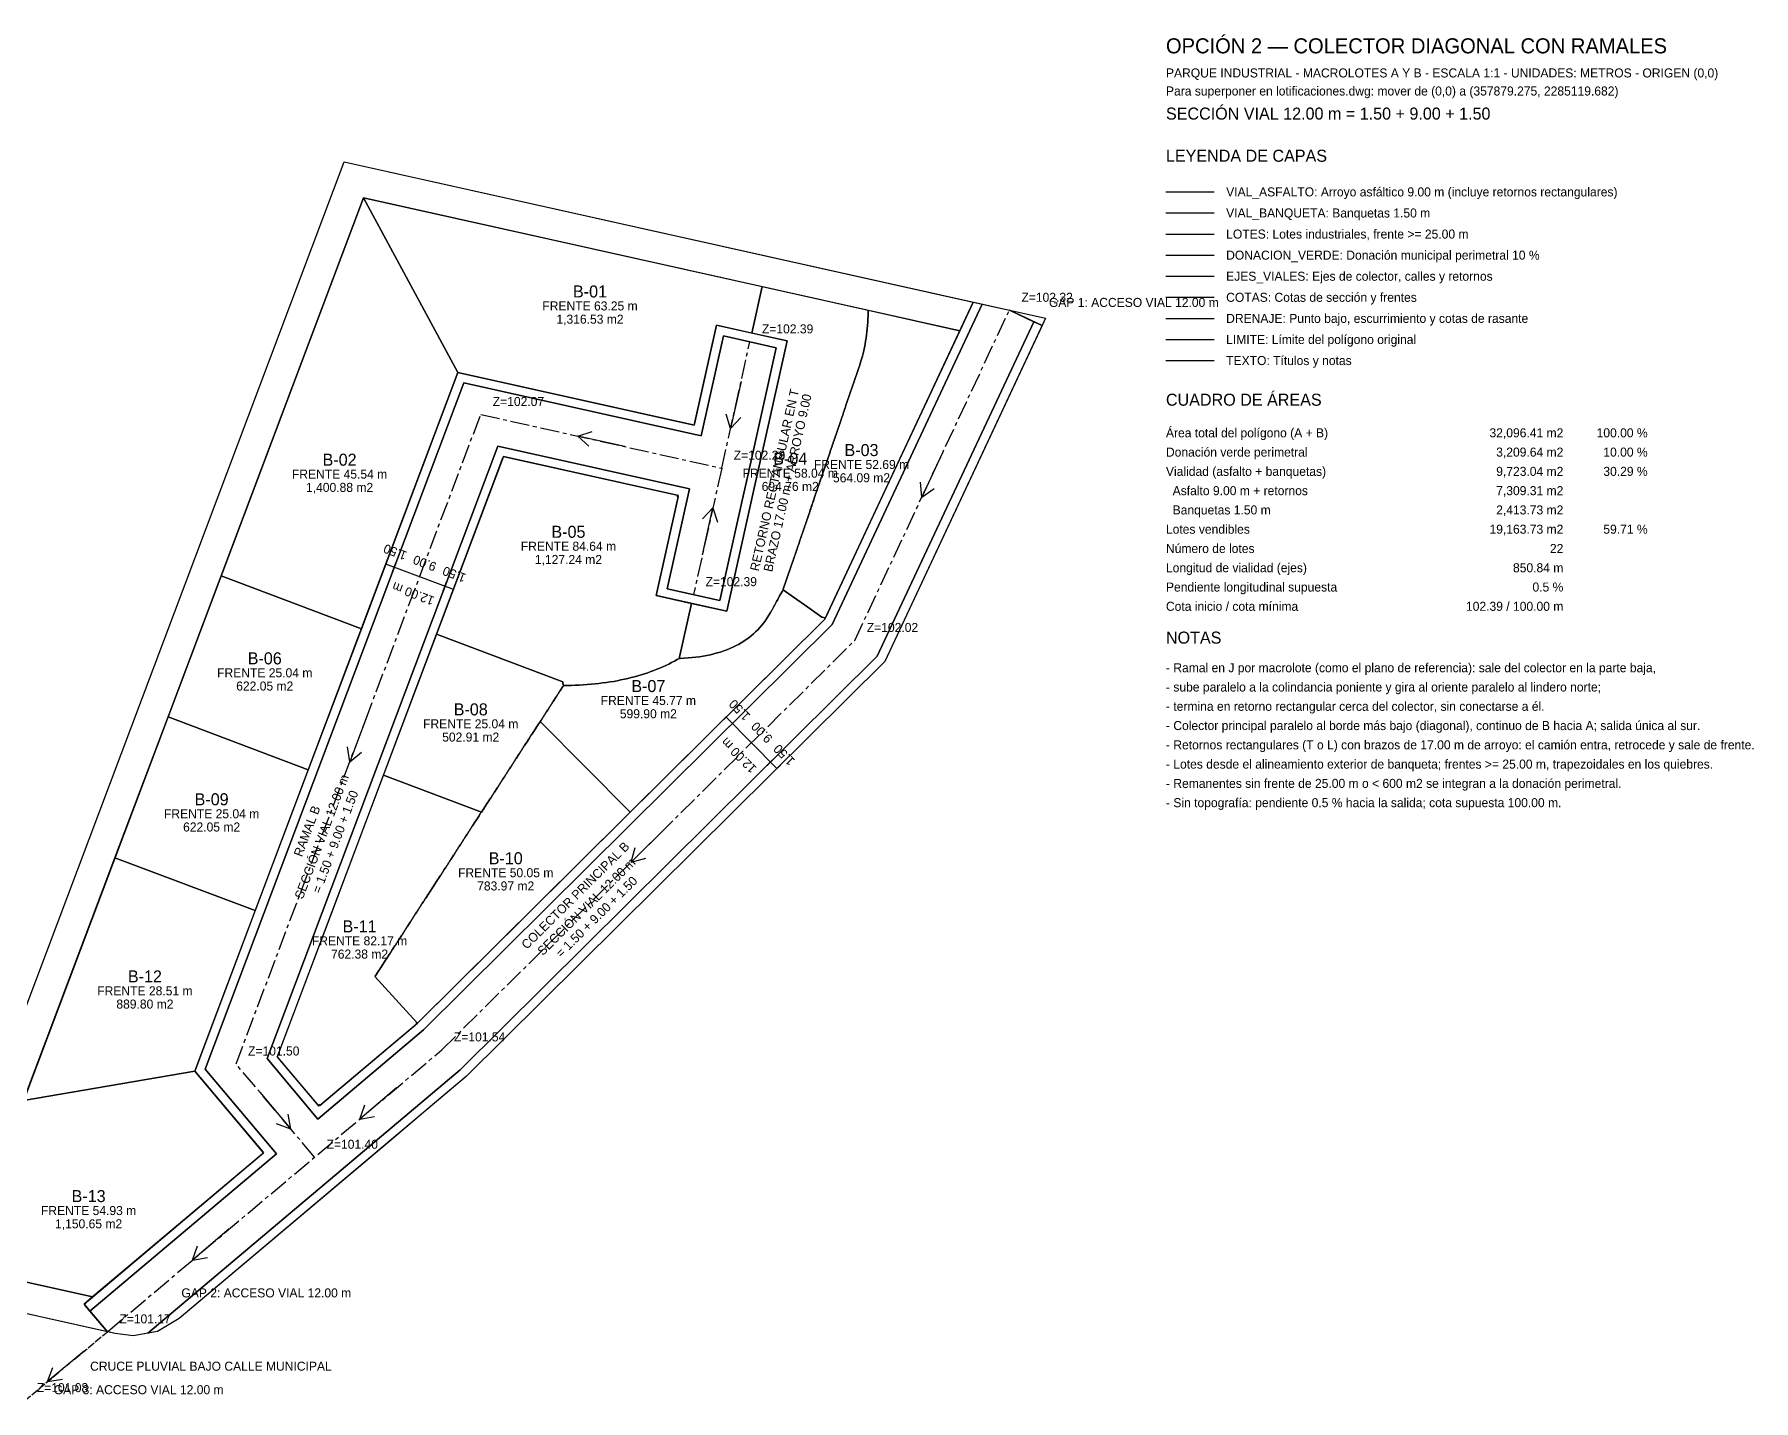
# Model space of a CAD drawing. Header units: metres. Extents: x 0 to 472, y -14 to 367.
# Drawn here: x 186.8 to 472.4, y 139.8 to 366.6 of the extents above; entities that cross this region are included whole.
import ezdxf
from ezdxf.enums import TextEntityAlignment as Align

# ---------------------------------------------------------------- set-up
doc = ezdxf.new("R2010")
doc.units = ezdxf.units.M
doc.linetypes.add('CENTER', pattern=[5.08, 3.175, -0.635, 0.635, -0.635])
doc.linetypes.add('DASHED', pattern=[1.524, 1.27, -0.254])
for name, color, linetype in [('COTAS', 6, 'Continuous'), ('DONACION_VERDE', 4, 'Continuous'), ('DRENAJE', 5, 'Continuous'), ('EJES_VIALES', 2, 'Continuous'), ('LIMITE', 8, 'Continuous'), ('LOTES', 7, 'Continuous'), ('TEXTO', 7, 'Continuous'), ('VIAL_ASFALTO', 1, 'Continuous'), ('VIAL_BANQUETA', 3, 'Continuous')]:
    doc.layers.add(name, color=color, linetype=linetype)

msp = doc.modelspace()

# ---------------------------------------------------------------- linework, layer by layer
at = {"layer": 'COTAS'}
for p, q in [((374.76, 322.96), (382.76, 322.96)), ((244.91, 277.92), (245.47, 279.42)), ((256.42, 274.44), (245.19, 278.67)), ((246.31, 277.39), (246.87, 278.89)), ((254.73, 274.22), (255.3, 275.72)), ((256.13, 273.69), (256.7, 275.19)), ((301.14, 252.7), (302.28, 253.83)), ((310.16, 244.75), (301.71, 253.27)), ((302.2, 251.64), (303.34, 252.77)), ((308.54, 245.25), (309.67, 246.37)), ((309.59, 244.18), (310.73, 245.31))]:
    msp.add_line(p, q, dxfattribs=at)
at = {"layer": 'DONACION_VERDE'}
msp.add_line((374.76, 329.96), (382.76, 329.96), dxfattribs=at)
for points in [[(196.51, 157), (195.08, 155.8), (198.95, 151.21), (167.72, 158.19), (238.3, 345.46), (342.76, 322.15), (340.54, 317.4), (241.52, 339.49), (174.59, 161.9)], [(348.77, 320.81), (348.77, 320.81), (354.76, 319.47), (354.2, 318.26)]]:
    msp.add_lwpolyline(points, close=True, dxfattribs=at)
at = {"layer": 'DRENAJE'}
for p, q in [((374.76, 319.46), (382.76, 319.46)), ((304.19, 308.98), (302.45, 301.17)), ((302.45, 301.17), (301.7, 303.56)), ((302.45, 301.17), (304.14, 303.01)), ((277.07, 299.92), (279.45, 300.67)), ((284.87, 298.18), (277.07, 299.92)), ((277.07, 299.92), (278.91, 298.23)), ((337.62, 297.03), (334.22, 289.78)), ((334.22, 289.78), (334.01, 292.27)), ((334.22, 289.78), (336.27, 291.21)), ((297.77, 280.19), (299.51, 288)), ((299.51, 288), (297.82, 286.16)), ((299.51, 288), (300.26, 285.61)), ((242.05, 253.34), (239.23, 245.85)), ((239.23, 245.85), (238.83, 248.32)), ((239.23, 245.85), (241.17, 247.44)), ((291.63, 234.83), (285.95, 229.2)), ((285.95, 229.2), (286.61, 231.61)), ((285.95, 229.2), (288.37, 229.83)), ((246.99, 191.69), (240.88, 186.54)), ((224.26, 191), (229.42, 184.88)), ((240.88, 186.54), (241.73, 188.89)), ((229.42, 184.88), (227.07, 185.73)), ((229.42, 184.88), (228.98, 187.34)), ((240.88, 186.54), (243.34, 186.97)), ((219.21, 168.28), (213.09, 163.13)), ((213.09, 163.13), (213.94, 165.48)), ((213.09, 163.13), (215.56, 163.57)), ((195.16, 148.06), (189.02, 142.94)), ((189.02, 142.94), (189.88, 145.29)), ((189.02, 142.94), (191.48, 143.36))]:
    msp.add_line(p, q, dxfattribs=at)
at = {"layer": 'EJES_VIALES'}
msp.add_line((374.76, 326.46), (382.76, 326.46), dxfattribs=at)
at = {"layer": 'EJES_VIALES', "linetype": 'CENTER'}
for q in [(305.66, 315.57), (296.3, 273.6)]:
    msp.add_line((300.98, 294.59), q, dxfattribs=at)
for points in [[(198.95, 151.21), (254.51, 198.02), (323.08, 266), (348.76, 320.81)], [(233.36, 180.2), (220.32, 195.68), (260.96, 303.51), (300.98, 294.59)]]:
    msp.add_lwpolyline(points, dxfattribs=at)
at = {"layer": 'EJES_VIALES', "linetype": 'DASHED'}
msp.add_lwpolyline([(185.24, 139.79), (198.95, 151.21)], dxfattribs=at)
at = {"layer": 'LIMITE'}
msp.add_line((374.76, 315.96), (382.76, 315.96), dxfattribs=at)
msp.add_lwpolyline([(167.72, 158.19), (238.3, 345.46), (354.76, 319.47), (328.06, 262.49), (258.56, 193.59), (210.88, 153.42), (207.3, 151.27), (203.25, 150.56), (200.27, 150.91)], close=True, dxfattribs=at)
at = {"layer": 'LOTES'}
msp.add_line((374.76, 333.46), (382.76, 333.46), dxfattribs=at)
for points in [[(257.18, 310.5), (241.14, 267.93), (217.86, 276.7), (241.52, 339.49)], [(279.35, 331.05), (279.35, 331.05), (307.7, 324.73), (305.99, 317.03), (300.13, 318.34), (296.48, 301.97), (296.43, 301.75), (296.21, 301.8), (257.18, 310.5), (241.52, 339.49)], [(325.29, 320.8), (325.29, 320.45), (325.28, 319.9), (325.27, 319.36), (325.24, 318.82), (325.2, 318.28), (325.16, 317.75), (325.1, 317.22), (325.04, 316.7), (324.97, 316.18), (324.88, 315.67), (324.79, 315.16), (324.69, 314.65), (324.58, 314.15), (324.47, 313.65), (324.34, 313.16), (324.2, 312.67), (324.06, 312.18), (323.9, 311.7), (323.76, 311.27), (323.74, 311.23), (323.59, 310.79), (323.58, 310.75), (323.43, 310.31), (323.41, 310.27), (323.26, 309.83), (323.25, 309.8), (323.1, 309.35), (323.09, 309.32), (322.93, 308.86), (322.93, 308.84), (322.77, 308.38), (322.76, 308.36), (322.61, 307.9), (322.6, 307.89), (322.44, 307.42), (322.44, 307.41), (322.28, 306.94), (322.28, 306.93), (322.11, 306.46), (322.11, 306.46), (321.95, 305.98), (321.95, 305.97), (321.79, 305.5), (321.78, 305.49), (321.62, 305.03), (321.62, 305.01), (321.46, 304.55), (321.45, 304.53), (321.3, 304.07), (321.29, 304.05), (321.14, 303.6), (321.13, 303.57), (320.97, 303.12), (320.96, 303.08), (320.81, 302.64), (320.8, 302.6), (320.65, 302.17), (320.63, 302.12), (320.49, 301.69), (320.47, 301.64), (320.32, 301.21), (320.3, 301.16), (320.16, 300.74), (320.14, 300.68), (320, 300.26), (319.97, 300.19), (319.84, 299.78), (319.81, 299.71), (319.67, 299.31), (319.65, 299.23), (319.51, 298.83), (319.48, 298.75), (319.35, 298.35), (319.32, 298.27), (319.18, 297.88), (319.15, 297.79), (319.02, 297.4), (318.99, 297.31), (318.86, 296.92), (318.82, 296.82), (318.7, 296.45), (318.66, 296.34), (318.53, 295.97), (318.49, 295.86), (318.37, 295.49), (318.33, 295.38), (318.21, 295.01), (318.17, 294.9), (318.05, 294.54), (318, 294.42), (317.88, 294.06), (317.84, 293.93), (317.72, 293.58), (317.67, 293.45), (317.56, 293.11), (317.51, 292.97), (317.4, 292.63), (317.34, 292.49), (317.23, 292.15), (317.18, 292.01), (317.07, 291.68), (317.02, 291.53), (316.91, 291.2), (316.85, 291.04), (316.74, 290.72), (316.69, 290.56), (316.58, 290.25), (316.52, 290.08), (316.42, 289.77), (316.36, 289.6), (316.26, 289.29), (316.19, 289.12), (316.09, 288.82), (316.03, 288.64), (315.93, 288.34), (315.86, 288.15), (315.77, 287.86), (315.7, 287.67), (315.61, 287.39), (315.54, 287.19), (315.44, 286.91), (315.37, 286.71), (315.28, 286.43), (315.21, 286.23), (315.12, 285.96), (315.04, 285.75), (314.95, 285.48), (314.88, 285.26), (314.79, 285), (314.71, 284.78), (314.63, 284.53), (314.55, 284.3), (314.47, 284.05), (314.38, 283.82), (314.3, 283.57), (314.22, 283.34), (314.14, 283.1), (314.06, 282.86), (313.98, 282.62), (313.89, 282.37), (313.82, 282.14), (313.73, 281.89), (313.65, 281.66), (313.56, 281.41), (313.49, 281.19), (313.4, 280.93), (313.33, 280.71), (313.23, 280.45), (313.16, 280.23), (313.07, 279.97), (313, 279.76), (312.91, 279.48), (312.84, 279.28), (312.74, 279), (312.68, 278.8), (312.58, 278.52), (312.51, 278.33), (312.41, 278.04), (312.35, 277.85), (312.25, 277.56), (312.19, 277.37), (312.08, 277.08), (312.03, 276.9), (311.92, 276.59), (311.86, 276.42), (311.75, 276.11), (311.7, 275.94), (311.59, 275.63), (311.54, 275.47), (311.43, 275.15), (311.37, 274.99), (311.26, 274.67), (311.21, 274.51), (311.17, 274.39), (311.11, 274.28), (311.06, 274.2), (310.86, 273.82), (310.8, 273.73), (310.6, 273.37), (310.55, 273.27), (310.35, 272.91), (310.29, 272.81), (310.1, 272.45), (310.04, 272.35), (309.85, 272), (309.78, 271.89), (309.59, 271.54), (309.53, 271.43), (309.34, 271.08), (309.27, 270.96), (309.09, 270.62), (308.83, 270.18), (308.55, 269.74), (308.26, 269.32), (307.96, 268.92), (307.65, 268.53), (307.32, 268.15), (306.97, 267.78), (306.62, 267.43), (306.25, 267.09), (305.87, 266.76), (305.47, 266.45), (305.06, 266.15), (304.64, 265.87), (304.2, 265.6), (303.75, 265.34), (303.29, 265.09), (302.82, 264.86), (302.33, 264.65), (301.82, 264.44), (301.31, 264.25), (300.78, 264.07), (300.24, 263.91), (299.68, 263.76), (299.11, 263.62), (298.53, 263.5), (297.93, 263.39), (297.32, 263.29), (296.7, 263.21), (296.06, 263.14), (295.41, 263.09), (294.75, 263.04), (294.07, 263.02), (293.93, 263.01), (295.97, 272.14), (301.82, 270.83), (306.83, 293.28), (308.14, 299.13), (311.84, 315.73), (305.99, 317.03), (307.7, 324.73)], [(312.84, 279.28), (312.91, 279.48), (313, 279.76), (313.07, 279.97), (313.16, 280.23), (313.23, 280.45), (313.33, 280.71), (313.4, 280.93), (313.49, 281.19), (313.56, 281.41), (313.65, 281.66), (313.73, 281.89), (313.82, 282.14), (313.89, 282.37), (313.98, 282.62), (314.06, 282.86), (314.14, 283.1), (314.22, 283.34), (314.3, 283.57), (314.38, 283.82), (314.47, 284.05), (314.55, 284.3), (314.63, 284.53), (314.71, 284.78), (314.79, 285), (314.88, 285.26), (314.95, 285.48), (315.04, 285.75), (315.12, 285.96), (315.21, 286.23), (315.28, 286.43), (315.37, 286.71), (315.44, 286.91), (315.54, 287.19), (315.61, 287.39), (315.7, 287.67), (315.77, 287.86), (315.86, 288.15), (315.93, 288.34), (316.03, 288.64), (316.09, 288.82), (316.19, 289.12), (316.26, 289.29), (316.36, 289.6), (316.42, 289.77), (316.52, 290.08), (316.58, 290.25), (316.69, 290.56), (316.74, 290.72), (316.85, 291.04), (316.91, 291.2), (317.02, 291.53), (317.07, 291.68), (317.18, 292.01), (317.23, 292.15), (317.34, 292.49), (317.4, 292.63), (317.51, 292.97), (317.56, 293.11), (317.67, 293.45), (317.72, 293.58), (317.84, 293.93), (317.88, 294.06), (318, 294.42), (318.05, 294.54), (318.17, 294.9), (318.21, 295.01), (318.33, 295.38), (318.37, 295.49), (318.49, 295.86), (318.53, 295.97), (318.66, 296.34), (318.7, 296.45), (318.82, 296.82), (318.86, 296.92), (318.89, 297), (318.99, 297.31), (319.02, 297.4), (319.15, 297.79), (319.18, 297.88), (319.32, 298.27), (319.35, 298.35), (319.48, 298.75), (319.51, 298.83), (319.65, 299.23), (319.67, 299.31), (319.81, 299.71), (319.84, 299.78), (319.97, 300.19), (320, 300.26), (320.14, 300.68), (320.16, 300.74), (320.3, 301.16), (320.32, 301.21), (320.47, 301.64), (320.49, 301.69), (320.63, 302.12), (320.65, 302.17), (320.8, 302.6), (320.81, 302.64), (320.96, 303.08), (320.97, 303.12), (321.13, 303.57), (321.14, 303.6), (321.29, 304.05), (321.3, 304.07), (321.45, 304.53), (321.46, 304.55), (321.62, 305.01), (321.62, 305.03), (321.78, 305.49), (321.79, 305.5), (321.95, 305.97), (321.95, 305.98), (322.11, 306.46), (322.11, 306.46), (322.28, 306.93), (322.28, 306.94), (322.44, 307.41), (322.44, 307.42), (322.6, 307.89), (322.61, 307.9), (322.76, 308.36), (322.77, 308.38), (322.93, 308.84), (322.93, 308.86), (323.09, 309.32), (323.1, 309.35), (323.25, 309.8), (323.26, 309.83), (323.41, 310.27), (323.43, 310.31), (323.58, 310.75), (323.59, 310.79), (323.74, 311.23), (323.76, 311.27), (323.9, 311.7), (324.06, 312.18), (324.2, 312.67), (324.34, 313.16), (324.47, 313.65), (324.58, 314.15), (324.69, 314.65), (324.79, 315.16), (324.88, 315.67), (324.97, 316.18), (325.04, 316.7), (325.1, 317.22), (325.16, 317.75), (325.2, 318.28), (325.24, 318.82), (325.27, 319.36), (325.28, 319.9), (325.29, 320.45), (325.29, 320.8), (340.54, 317.4), (328.8, 292.36), (318.2, 269.73), (317.61, 269.86), (315.27, 271.51), (315.26, 271.51), (312.92, 273.16), (312.92, 273.16), (311.17, 274.39), (311.21, 274.51), (311.26, 274.67), (311.37, 274.99), (311.43, 275.15), (311.54, 275.47), (311.59, 275.63), (311.7, 275.94), (311.75, 276.11), (311.86, 276.42), (311.92, 276.59), (312.03, 276.9), (312.08, 277.08), (312.19, 277.37), (312.25, 277.56), (312.35, 277.85), (312.41, 278.04), (312.51, 278.33), (312.58, 278.52), (312.68, 278.8), (312.74, 279)], [(293.82, 290.04), (293.58, 289.88), (293.77, 289.82), (290.11, 273.44), (295.97, 272.14), (293.93, 263.01), (293.58, 262.8), (293.12, 262.55), (292.66, 262.31), (292.19, 262.07), (291.71, 261.84), (291.23, 261.62), (290.73, 261.4), (290.23, 261.2), (289.73, 261), (289.21, 260.81), (288.69, 260.62), (288.16, 260.45), (287.62, 260.28), (287.08, 260.12), (286.52, 259.96), (285.96, 259.82), (285.39, 259.68), (284.82, 259.55), (284.23, 259.43), (283.64, 259.31), (283.05, 259.2), (282.44, 259.1), (281.83, 259.01), (281.2, 258.93), (280.58, 258.85), (279.94, 258.78), (279.3, 258.72), (278.64, 258.66), (277.98, 258.62), (277.32, 258.58), (276.64, 258.55), (275.96, 258.52), (275.27, 258.51), (274.7, 258.5), (274.62, 258.89), (274.57, 259.11), (253.62, 267.01), (264.66, 296.31), (264.74, 296.52), (264.96, 296.47), (293.59, 290.09)], [(232.32, 244.53), (209.04, 253.31), (217.86, 276.7), (241.14, 267.93)], [(271.03, 252.83), (271.26, 253.2), (271.31, 253.26), (271.54, 253.63), (271.59, 253.69), (271.82, 254.06), (271.87, 254.12), (272.1, 254.49), (272.14, 254.55), (272.38, 254.92), (272.42, 254.98), (272.66, 255.35), (272.7, 255.41), (272.94, 255.78), (272.98, 255.84), (273.22, 256.21), (273.26, 256.27), (273.49, 256.64), (273.54, 256.7), (273.77, 257.07), (273.82, 257.13), (274.05, 257.5), (274.1, 257.56), (274.33, 257.93), (274.37, 257.99), (274.61, 258.36), (274.65, 258.42), (274.7, 258.5), (275.27, 258.51), (275.96, 258.52), (276.64, 258.55), (277.32, 258.58), (277.98, 258.62), (278.64, 258.66), (279.3, 258.72), (279.94, 258.78), (280.58, 258.85), (281.2, 258.93), (281.83, 259.01), (282.44, 259.1), (283.05, 259.2), (283.64, 259.31), (284.23, 259.43), (284.82, 259.55), (285.39, 259.68), (285.96, 259.82), (286.52, 259.96), (287.08, 260.12), (287.62, 260.28), (288.16, 260.45), (288.69, 260.62), (289.21, 260.81), (289.73, 261), (290.23, 261.2), (290.73, 261.4), (291.23, 261.62), (291.71, 261.84), (292.19, 262.07), (292.66, 262.31), (293.12, 262.55), (293.58, 262.8), (293.93, 263.01), (294.07, 263.02), (294.75, 263.04), (295.41, 263.09), (296.06, 263.14), (296.7, 263.21), (297.32, 263.29), (297.93, 263.39), (298.53, 263.5), (299.11, 263.62), (299.68, 263.76), (300.24, 263.91), (300.78, 264.07), (301.31, 264.25), (301.82, 264.44), (302.33, 264.65), (302.82, 264.86), (303.29, 265.09), (303.75, 265.34), (304.2, 265.6), (304.64, 265.87), (305.06, 266.15), (305.47, 266.45), (305.87, 266.76), (306.25, 267.09), (306.62, 267.43), (306.97, 267.78), (307.32, 268.15), (307.65, 268.53), (307.96, 268.92), (308.26, 269.32), (308.55, 269.74), (308.83, 270.18), (309.09, 270.62), (309.27, 270.96), (309.34, 271.08), (309.53, 271.43), (309.59, 271.54), (309.78, 271.89), (309.85, 272), (310.04, 272.35), (310.1, 272.45), (310.29, 272.81), (310.35, 272.91), (310.55, 273.27), (310.6, 273.37), (310.8, 273.73), (310.86, 273.82), (311.06, 274.2), (311.11, 274.28), (311.17, 274.39), (312.92, 273.16), (312.92, 273.16), (315.26, 271.51), (315.27, 271.51), (317.61, 269.86), (318.2, 269.73), (318.1, 269.51), (317.93, 269.34), (285.79, 237.49), (270.85, 252.56), (270.99, 252.77)], [(274.62, 258.89), (274.7, 258.5), (274.65, 258.42), (274.61, 258.36), (274.37, 257.99), (274.33, 257.93), (274.1, 257.56), (274.05, 257.5), (273.82, 257.13), (273.77, 257.07), (273.54, 256.7), (273.49, 256.64), (273.26, 256.27), (273.22, 256.21), (272.98, 255.84), (272.94, 255.78), (272.7, 255.41), (272.66, 255.35), (272.42, 254.98), (272.38, 254.92), (272.14, 254.55), (272.1, 254.49), (271.87, 254.12), (271.82, 254.06), (271.59, 253.69), (271.54, 253.63), (271.31, 253.26), (271.26, 253.2), (271.03, 252.83), (270.99, 252.77), (270.75, 252.4), (270.71, 252.34), (270.47, 251.97), (270.43, 251.91), (270.19, 251.54), (270.15, 251.48), (269.91, 251.11), (269.87, 251.05), (269.64, 250.68), (269.59, 250.62), (269.36, 250.25), (269.31, 250.19), (269.08, 249.82), (269.04, 249.76), (268.8, 249.39), (268.76, 249.33), (268.52, 248.96), (268.48, 248.9), (268.24, 248.53), (268.2, 248.47), (267.96, 248.1), (267.92, 248.04), (267.69, 247.67), (267.64, 247.61), (267.41, 247.24), (267.36, 247.18), (267.13, 246.81), (267.09, 246.75), (266.85, 246.38), (266.81, 246.32), (266.57, 245.95), (266.53, 245.89), (266.29, 245.52), (266.25, 245.46), (266.01, 245.09), (265.97, 245.03), (265.73, 244.66), (265.69, 244.6), (265.46, 244.23), (265.41, 244.17), (265.18, 243.8), (265.13, 243.74), (264.9, 243.37), (264.86, 243.31), (264.62, 242.94), (264.58, 242.88), (264.34, 242.51), (264.3, 242.45), (264.06, 242.08), (264.02, 242.02), (263.78, 241.65), (263.74, 241.59), (263.5, 241.22), (263.46, 241.16), (263.23, 240.79), (263.18, 240.73), (262.95, 240.36), (262.91, 240.3), (262.67, 239.93), (262.63, 239.87), (262.39, 239.5), (262.35, 239.44), (262.11, 239.07), (262.07, 239.01), (261.83, 238.64), (261.79, 238.58), (261.55, 238.21), (261.51, 238.15), (261.27, 237.78), (261.23, 237.72), (261.08, 237.48), (244.8, 243.61), (253.62, 267.01), (274.57, 259.11)], [(223.51, 221.14), (200.22, 229.91), (209.04, 253.31), (232.32, 244.53)], [(250.46, 202.45), (250.27, 202.3), (250.3, 202.62), (243.39, 210.19), (243.4, 210.2), (243.44, 210.26), (243.68, 210.63), (243.72, 210.69), (243.96, 211.06), (243.99, 211.12), (244.24, 211.49), (244.27, 211.55), (244.51, 211.92), (244.55, 211.98), (244.79, 212.35), (244.83, 212.41), (245.07, 212.78), (245.11, 212.84), (245.35, 213.21), (245.39, 213.27), (245.63, 213.64), (245.67, 213.7), (245.91, 214.07), (245.95, 214.13), (246.19, 214.5), (246.22, 214.56), (246.47, 214.93), (246.5, 214.99), (246.74, 215.36), (246.78, 215.42), (247.02, 215.79), (247.06, 215.85), (247.3, 216.22), (247.34, 216.28), (247.58, 216.65), (247.62, 216.71), (247.86, 217.08), (247.9, 217.14), (248.14, 217.51), (248.17, 217.57), (248.42, 217.94), (248.45, 218), (248.69, 218.37), (248.73, 218.43), (248.97, 218.8), (249.01, 218.86), (249.25, 219.23), (249.29, 219.29), (249.53, 219.66), (249.57, 219.72), (249.81, 220.09), (249.85, 220.15), (250.09, 220.52), (250.13, 220.58), (250.37, 220.95), (250.4, 221.01), (250.64, 221.38), (250.68, 221.44), (250.92, 221.81), (250.96, 221.87), (251.2, 222.24), (251.24, 222.3), (251.48, 222.67), (251.52, 222.73), (251.76, 223.1), (251.8, 223.16), (252.04, 223.53), (252.08, 223.59), (252.32, 223.96), (252.36, 224.02), (252.6, 224.39), (252.63, 224.45), (252.87, 224.82), (252.91, 224.88), (253.15, 225.25), (253.19, 225.31), (253.43, 225.68), (253.47, 225.74), (253.71, 226.11), (253.75, 226.17), (253.99, 226.54), (254.03, 226.6), (254.27, 226.97), (254.31, 227.03), (254.55, 227.4), (254.59, 227.46), (254.82, 227.83), (254.86, 227.89), (255.1, 228.26), (255.14, 228.32), (255.38, 228.69), (255.42, 228.75), (255.66, 229.12), (255.7, 229.18), (255.94, 229.55), (255.98, 229.61), (256.22, 229.98), (256.26, 230.04), (256.5, 230.41), (256.54, 230.47), (256.78, 230.84), (256.82, 230.9), (256.94, 231.09), (257.05, 231.27), (257.09, 231.33), (257.33, 231.7), (257.37, 231.76), (257.61, 232.13), (257.65, 232.19), (257.89, 232.56), (257.93, 232.62), (258.17, 232.99), (258.21, 233.05), (258.45, 233.42), (258.49, 233.48), (258.73, 233.85), (258.77, 233.91), (259, 234.28), (259.04, 234.34), (259.28, 234.71), (259.32, 234.77), (259.56, 235.14), (259.6, 235.2), (259.84, 235.57), (259.88, 235.63), (260.12, 236), (260.16, 236.06), (260.4, 236.43), (260.44, 236.49), (260.68, 236.86), (260.72, 236.92), (260.95, 237.29), (261, 237.35), (261.23, 237.72), (261.27, 237.78), (261.51, 238.15), (261.55, 238.21), (261.79, 238.58), (261.83, 238.64), (262.07, 239.01), (262.11, 239.07), (262.35, 239.44), (262.39, 239.5), (262.63, 239.87), (262.67, 239.93), (262.91, 240.3), (262.95, 240.36), (263.18, 240.73), (263.23, 240.79), (263.46, 241.16), (263.5, 241.22), (263.74, 241.59), (263.78, 241.65), (264.02, 242.02), (264.06, 242.08), (264.3, 242.45), (264.34, 242.51), (264.58, 242.88), (264.62, 242.94), (264.86, 243.31), (264.9, 243.37), (265.13, 243.74), (265.18, 243.8), (265.41, 244.17), (265.46, 244.23), (265.69, 244.6), (265.73, 244.66), (265.97, 245.03), (266.01, 245.09), (266.25, 245.46), (266.29, 245.52), (266.53, 245.89), (266.57, 245.95), (266.81, 246.32), (266.85, 246.38), (267.09, 246.75), (267.13, 246.81), (267.36, 247.18), (267.41, 247.24), (267.64, 247.61), (267.69, 247.67), (267.92, 248.04), (267.96, 248.1), (268.2, 248.47), (268.24, 248.53), (268.48, 248.9), (268.52, 248.96), (268.76, 249.33), (268.8, 249.39), (269.04, 249.76), (269.08, 249.82), (269.31, 250.19), (269.36, 250.25), (269.59, 250.62), (269.64, 250.68), (269.87, 251.05), (269.91, 251.11), (270.15, 251.48), (270.19, 251.54), (270.43, 251.91), (270.47, 251.97), (270.71, 252.34), (270.75, 252.4), (270.85, 252.56), (285.79, 237.49), (268.04, 219.89), (250.63, 202.62)], [(227.33, 196.67), (227.18, 196.85), (227.26, 197.07), (235.99, 220.22), (244.8, 243.61), (261.08, 237.48), (261, 237.35), (260.95, 237.29), (260.72, 236.92), (260.68, 236.86), (260.44, 236.49), (260.4, 236.43), (260.16, 236.06), (260.12, 236), (259.88, 235.63), (259.84, 235.57), (259.6, 235.2), (259.56, 235.14), (259.32, 234.77), (259.28, 234.71), (259.04, 234.34), (259, 234.28), (258.77, 233.91), (258.73, 233.85), (258.49, 233.48), (258.45, 233.42), (258.21, 233.05), (258.17, 232.99), (257.93, 232.62), (257.89, 232.56), (257.65, 232.19), (257.61, 232.13), (257.37, 231.76), (257.33, 231.7), (257.09, 231.33), (257.05, 231.27), (256.82, 230.9), (256.78, 230.84), (256.54, 230.47), (256.5, 230.41), (256.26, 230.04), (256.22, 229.98), (255.98, 229.61), (255.94, 229.55), (255.7, 229.18), (255.66, 229.12), (255.42, 228.75), (255.38, 228.69), (255.14, 228.32), (255.1, 228.26), (254.86, 227.89), (254.82, 227.83), (254.59, 227.46), (254.55, 227.4), (254.31, 227.03), (254.27, 226.97), (254.03, 226.6), (253.99, 226.54), (253.75, 226.17), (253.71, 226.11), (253.47, 225.74), (253.43, 225.68), (253.19, 225.31), (253.15, 225.25), (252.91, 224.88), (252.87, 224.82), (252.63, 224.45), (252.6, 224.39), (252.36, 224.02), (252.32, 223.96), (252.08, 223.59), (252.04, 223.53), (251.8, 223.16), (251.76, 223.1), (251.52, 222.73), (251.48, 222.67), (251.24, 222.3), (251.2, 222.24), (250.96, 221.87), (250.92, 221.81), (250.68, 221.44), (250.64, 221.38), (250.4, 221.01), (250.37, 220.95), (250.13, 220.58), (250.09, 220.52), (249.85, 220.15), (249.81, 220.09), (249.57, 219.72), (249.53, 219.66), (249.29, 219.29), (249.25, 219.23), (249.01, 218.86), (248.97, 218.8), (248.73, 218.43), (248.69, 218.37), (248.45, 218), (248.42, 217.94), (248.17, 217.57), (248.14, 217.51), (247.9, 217.14), (247.86, 217.08), (247.62, 216.71), (247.58, 216.65), (247.34, 216.28), (247.3, 216.22), (247.16, 216.01), (247.06, 215.85), (247.02, 215.79), (246.78, 215.42), (246.74, 215.36), (246.5, 214.99), (246.47, 214.93), (246.22, 214.56), (246.19, 214.5), (245.95, 214.13), (245.91, 214.07), (245.67, 213.7), (245.63, 213.64), (245.39, 213.27), (245.35, 213.21), (245.11, 212.84), (245.07, 212.78), (244.83, 212.41), (244.79, 212.35), (244.55, 211.98), (244.51, 211.92), (244.27, 211.55), (244.24, 211.49), (243.99, 211.12), (243.96, 211.06), (243.72, 210.69), (243.68, 210.63), (243.44, 210.26), (243.4, 210.2), (243.39, 210.19), (250.3, 202.62), (250.27, 202.3), (234.25, 188.8), (234.11, 188.94), (234.08, 188.66), (233.94, 188.83), (227.33, 196.67)], [(213.47, 194.5), (185.04, 189.62), (200.22, 229.91), (223.51, 221.14)], [(184.45, 188.05), (185.04, 189.62), (213.47, 194.5), (224.76, 181.1), (224.91, 180.93), (224.73, 180.78), (196.51, 157), (174.59, 161.9), (184.45, 188.05)]]:
    msp.add_lwpolyline(points, close=True, dxfattribs=at)
at = {"layer": 'TEXTO'}
msp.add_line((374.76, 312.46), (382.76, 312.46), dxfattribs=at)
at = {"layer": 'VIAL_ASFALTO'}
msp.add_line((374.76, 340.46), (382.76, 340.46), dxfattribs=at)
msp.add_lwpolyline([(352.84, 318.9), (326.81, 263.37), (257.55, 194.7), (205.66, 150.98), (203.25, 150.56), (200.27, 150.91), (198.95, 151.21), (196.05, 154.65), (227.02, 180.75), (215.18, 194.79), (258.13, 308.76), (297.57, 299.96), (301.27, 316.55), (310.05, 314.59), (305.37, 293.61), (304.39, 289.21), (300.69, 272.62), (291.9, 274.58), (295.61, 291.17), (263.79, 298.27), (225.47, 196.56), (233.9, 186.54), (251.47, 201.35), (319.34, 268.63), (344.26, 321.81), (348.76, 320.81)], close=True, dxfattribs=at)
at = {"layer": 'VIAL_BANQUETA'}
msp.add_line((374.76, 336.96), (382.76, 336.96), dxfattribs=at)
for points in [[(196.05, 154.65), (195.08, 155.8), (224.91, 180.93), (213.47, 194.5), (257.18, 310.5), (296.43, 301.75), (300.13, 318.34), (311.84, 315.73), (308.14, 299.13), (306.83, 293.28), (301.82, 270.83), (290.11, 273.44), (293.77, 289.82), (293.58, 289.88), (293.82, 290.04), (264.74, 296.52), (227.18, 196.85), (234.08, 188.66), (234.11, 188.94), (234.25, 188.8), (250.46, 202.45), (318.1, 269.51), (342.76, 322.15), (344.26, 321.81), (319.34, 268.63), (251.47, 201.35), (233.9, 186.54), (225.47, 196.56), (263.79, 298.27), (295.61, 291.17), (291.9, 274.58), (300.69, 272.62), (304.39, 289.21), (305.37, 293.61), (310.05, 314.59), (301.27, 316.55), (297.57, 299.96), (258.13, 308.76), (215.18, 194.79), (227.02, 180.75)], [(352.84, 318.9), (354.2, 318.26), (328.06, 262.49), (258.56, 193.59), (253.36, 189.21), (245.9, 182.92), (210.88, 153.42), (207.3, 151.27), (205.66, 150.98), (257.55, 194.7), (326.81, 263.37)]]:
    msp.add_lwpolyline(points, close=True, dxfattribs=at)

# ---------------------------------------------------------------- texts
at = {"layer": 'COTAS'}
msp.add_text('SECCIÓN VIAL 12.00 m = 1.50 + 9.00 + 1.50', height=2, dxfattribs=at).set_placement((374.76, 352.46))
for s, p in [('FRENTE 63.25 m', (279.11, 321.53)), ('FRENTE 45.54 m', (237.52, 293.6)), ('FRENTE 58.04 m', (312.36, 293.76)), ('FRENTE 52.69 m', (324.2, 295.2)), ('FRENTE 84.64 m', (275.53, 281.63)), ('FRENTE 25.04 m', (225.09, 260.62)), ('FRENTE 45.77 m', (288.8, 256.02)), ('FRENTE 25.04 m', (259.3, 252.15)), ('FRENTE 25.04 m', (216.27, 237.22)), ('FRENTE 50.05 m', (265.11, 227.43)), ('FRENTE 82.17 m', (240.84, 216.12)), ('FRENTE 28.51 m', (205.19, 207.82)), ('FRENTE 54.93 m', (195.84, 171.34))]:
    msp.add_text(s, height=1.5, dxfattribs=at).set_placement(p, align=Align.MIDDLE_CENTER)
for s, rotation, p in [('RETORNO RECTANGULAR EN T', 77.4217, (309.76, 292.63)), ('BRAZO 17.00 m + ARROYO 9.00', 77.4217, (311.91, 292.15)), ('1.50', 159.3516, (246.74, 280.65)), ('9.00', 159.3516, (251.65, 278.8)), ('1.50', 159.3516, (256.56, 276.95)), ('12.00 m', 159.3516, (249.74, 273.75)), ('1.50', 134.7524, (303.94, 254.42)), ('9.00', 134.7524, (307.64, 250.7)), ('12.00 m', 134.7524, (303.81, 246.89)), ('1.50', 134.7524, (311.34, 246.97)), ('SECCIÓN VIAL 12.00 m', 69.3516, (234.55, 233.42)), ('= 1.50 + 9.00 + 1.50', 69.3516, (236.79, 232.57)), ('RAMAL B', 69.3516, (232.11, 234.34)), ('COLECTOR PRINCIPAL B', 44.7524, (276.68, 223.66)), ('SECCIÓN VIAL 12.00 m', 44.7524, (278.51, 221.81)), ('= 1.50 + 9.00 + 1.50', 44.7524, (280.2, 220.11))]:
    msp.add_text(s, height=1.5, rotation=rotation, dxfattribs=at).set_placement(p, align=Align.MIDDLE_CENTER)
at = {"layer": 'DONACION_VERDE'}
for s, p in [('GAP 1: ACCESO VIAL 12.00 m', (355.32, 321.36)), ('GAP 2: ACCESO VIAL 12.00 m', (211.25, 156.92)), ('GAP 3: ACCESO VIAL 12.00 m', (190.05, 140.85))]:
    msp.add_text(s, height=1.5, dxfattribs=at).set_placement(p)
at = {"layer": 'DRENAJE'}
for s, p in [('Z=102.32', (350.76, 322.21)), ('Z=102.39', (307.66, 316.97)), ('Z=102.07', (262.96, 304.91)), ('Z=102.28', (302.98, 295.99)), ('Z=102.39', (298.3, 275)), ('Z=102.02', (325.08, 267.4)), ('Z=101.54', (256.51, 199.42)), ('Z=101.50', (222.32, 197.08)), ('Z=101.40', (235.36, 181.6)), ('Z=101.17', (200.95, 152.61)), ('Z=101.08', (187.24, 141.19))]:
    msp.add_text(s, height=1.5, dxfattribs=at).set_placement(p)
msp.add_text('CRUCE PLUVIAL BAJO CALLE MUNICIPAL', height=1.5, dxfattribs=at).set_placement((196.09, 145.5), align=Align.MIDDLE_LEFT)
at = {"layer": 'TEXTO'}
for s, height, p in [('OPCIÓN 2 — COLECTOR DIAGONAL CON RAMALES', 2.5, (374.76, 363.46)), ('PARQUE INDUSTRIAL - MACROLOTES A Y B - ESCALA 1:1 - UNIDADES: METROS - ORIGEN (0,0)', 1.5, (374.76, 359.46)), ('Para superponer en lotificaciones.dwg: mover de (0,0) a (357879.275, 2285119.682)', 1.5, (374.76, 356.46)), ('LEYENDA DE CAPAS', 2, (374.76, 345.46)), ('CUADRO DE ÁREAS', 2, (374.76, 304.96)), ('NOTAS', 2, (374.76, 265.46))]:
    msp.add_text(s, height=height, dxfattribs=at).set_placement(p)
for s, p in [('VIAL_ASFALTO: Arroyo asfáltico 9.00 m (incluye retornos rectangulares)', (384.76, 340.46)), ('VIAL_BANQUETA: Banquetas 1.50 m', (384.76, 336.96)), ('LOTES: Lotes industriales, frente >= 25.00 m', (384.76, 333.46)), ('DONACION_VERDE: Donación municipal perimetral 10 %', (384.76, 329.96)), ('EJES_VIALES: Ejes de colector, calles y retornos', (384.76, 326.46)), ('COTAS: Cotas de sección y frentes', (384.76, 322.96)), ('DRENAJE: Punto bajo, escurrimiento y cotas de rasante', (384.76, 319.46)), ('LIMITE: Límite del polígono original', (384.76, 315.96)), ('TEXTO: Títulos y notas', (384.76, 312.46)), ('Área total del polígono (A + B)', (374.76, 300.46)), ('Donación verde perimetral', (374.76, 297.26)), ('Vialidad (asfalto + banquetas)', (374.76, 294.06)), ('  Asfalto 9.00 m + retornos', (374.76, 290.86)), ('  Banquetas 1.50 m', (374.76, 287.66)), ('Lotes vendibles', (374.76, 284.46)), ('Número de lotes', (374.76, 281.26)), ('Longitud de vialidad (ejes)', (374.76, 278.06)), ('Pendiente longitudinal supuesta', (374.76, 274.86)), ('Cota inicio / cota mínima', (374.76, 271.66)), ('- Ramal en J por macrolote (como el plano de referencia): sale del colector en la parte baja,', (374.76, 261.46)), ('- sube paralelo a la colindancia poniente y gira al oriente paralelo al lindero norte;', (374.76, 258.26)), ('- termina en retorno rectangular cerca del colector, sin conectarse a él.', (374.76, 255.06)), ('- Colector principal paralelo al borde más bajo (diagonal), continuo de B hacia A; salida única al sur.', (374.76, 251.86)), ('- Retornos rectangulares (T o L) con brazos de 17.00 m de arroyo: el camión entra, retrocede y sale de frente.', (374.76, 248.66)), ('- Lotes desde el alineamiento exterior de banqueta; frentes >= 25.00 m, trapezoidales en los quiebres.', (374.76, 245.46)), ('- Remanentes sin frente de 25.00 m o < 600 m2 se integran a la donación perimetral.', (374.76, 242.26)), ('- Sin topografía: pendiente 0.5 % hacia la salida; cota supuesta 100.00 m.', (374.76, 239.06))]:
    msp.add_text(s, height=1.5, dxfattribs=at).set_placement(p, align=Align.MIDDLE_LEFT)
for s, height, p in [('B-01', 2, (279.11, 323.93)), ('1,316.53 m2', 1.5, (279.11, 319.33)), ('B-02', 2, (237.52, 296)), ('B-04', 2, (312.36, 296.16)), ('B-03', 2, (324.2, 297.6)), ('1,400.88 m2', 1.5, (237.52, 291.4)), ('694.76 m2', 1.5, (312.36, 291.56)), ('564.09 m2', 1.5, (324.2, 293)), ('B-05', 2, (275.53, 284.03)), ('1,127.24 m2', 1.5, (275.53, 279.43)), ('B-06', 2, (225.09, 263.02)), ('622.05 m2', 1.5, (225.09, 258.42)), ('B-07', 2, (288.8, 258.42)), ('B-08', 2, (259.3, 254.55)), ('599.90 m2', 1.5, (288.8, 253.82)), ('502.91 m2', 1.5, (259.3, 249.95)), ('B-09', 2, (216.27, 239.62)), ('622.05 m2', 1.5, (216.27, 235.02)), ('B-10', 2, (265.11, 229.83)), ('783.97 m2', 1.5, (265.11, 225.23)), ('B-11', 2, (240.84, 218.52)), ('762.38 m2', 1.5, (240.84, 213.92)), ('B-12', 2, (205.19, 210.22)), ('889.80 m2', 1.5, (205.19, 205.62)), ('B-13', 2, (195.84, 173.74)), ('1,150.65 m2', 1.5, (195.84, 169.14))]:
    msp.add_text(s, height=height, dxfattribs=at).set_placement(p, align=Align.MIDDLE_CENTER)
for s, p in [('32,096.41 m2', (440.76, 300.46)), ('100.00 %', (454.76, 300.46)), ('3,209.64 m2', (440.76, 297.26)), ('10.00 %', (454.76, 297.26)), ('9,723.04 m2', (440.76, 294.06)), ('30.29 %', (454.76, 294.06)), ('7,309.31 m2', (440.76, 290.86)), ('2,413.73 m2', (440.76, 287.66)), ('19,163.73 m2', (440.76, 284.46)), ('59.71 %', (454.76, 284.46)), ('22', (440.76, 281.26)), ('850.84 m', (440.76, 278.06)), ('0.5 %', (440.76, 274.86)), ('102.39 / 100.00 m', (440.76, 271.66))]:
    msp.add_text(s, height=1.5, dxfattribs=at).set_placement(p, align=Align.MIDDLE_RIGHT)

doc.saveas('drawing.dxf')
